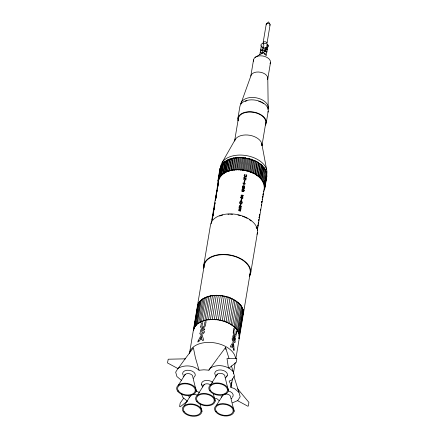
<?xml version="1.0" encoding="UTF-8"?>
<svg xmlns="http://www.w3.org/2000/svg" width="438" height="438" viewBox="0 0 438 438"><rect width="100%" height="100%" fill="white"/><g stroke="black" fill="none" stroke-linecap="round" stroke-linejoin="round"><path stroke-width="0.66" d="M217.785 186.823L217.785 186.019L217.292 188.575L217.401 188.263M261.081 52.96L261.24 52.505M261.475 50.605L261.634 50.151M261.218 53.858L262.088 53.65L262.493 49.702L266.408 50.928L266.123 52.002M264.503 53.6L265.258 53.337M262.357 53.086L263.484 52.418L266.233 55.708L268.001 45.163L267.684 44.818L267.038 45.01L266.463 48.881M261.694 50.211L262.099 49.905M262.893 47.966L262.625 48.295M258.874 219.537L258.655 220.949L258.688 220.582M232.545 402.774L237.823 400.535L240.172 396.719L238.956 392.349L234.505 388.594L230.903 387.406L231.379 384.799M231.499 383.458L231.614 382.111M258.716 220.309L258.77 219.706M261.464 164.622L259.384 177.127L260.539 177.965L260.687 178.682L261.645 179.158L261.798 179.876L262.751 180.352L262.608 181.042L263.375 181.639L263.227 182.328L264.618 184.212L266.649 172.068L265.264 170.179L265.406 169.495L264.64 168.893L264.782 168.208L262.723 166.533L261.464 164.622L258.869 163.281L256.914 161.562L252.14 159.859L251.445 159.229L246.331 158.31L245.433 157.784L244.431 158.008L239.285 157.33L236.493 157.91L235.37 157.702L234.538 158.096L233.416 157.888L231.078 158.934L229.955 158.917L229.353 159.448L228.231 159.427L226.145 171.931L224.814 172.38L224.475 173.021L223.429 173.185L223.09 173.826L222.05 173.99L222 174.691L221.102 175.03L221.059 175.731L220.161 176.071L220.111 176.777L219.219 177.116L221.25 164.967L223.09 163.588L221.059 175.731M228.231 159.427L226.506 160.872L224.081 161.841L222 174.691M257.571 227.557L257.347 228.576M218.064 184.354L218.004 184.836L218.628 182.153L218.507 182.493M203.692 265.642L210.464 225.159A23.789 14.613 9.5 0 1 237.5 214.625A23.789 14.613 9.5 0 1 257.002 234.368M218.272 181.053L217.9 180.735L219.931 168.592L220.615 168.099L220.413 168.663M218.365 182.345L217.993 182.027L218.332 180.002M217.9 180.735L218.584 180.242L218.338 179.531L220.369 167.382L221.059 166.889M204.168 265.713L189.49 353.422A23.302 14.317 9.5 0 1 212.967 342.636A23.302 14.317 9.5 0 1 235.595 358.738M211.171 223.889L218.376 180.812C224.245 161.874 265.702 168.92 264.213 188.937L264.459 189.293L264.015 189.479M218.338 179.531L219.022 179.038L218.776 178.321L220.807 166.177L221.497 165.684M218.458 183.631L218.086 183.319L218.31 181.967M218.584 180.242L218.923 178.222M219.487 174.844L219.712 173.497M197.812 305.105L193.788 329.157A1.615 0.991 9.5 0 0 194.346 328.648M212.912 214.79L212.539 217.018L213.065 215.37L212.726 216.306M216.213 195.069L215.841 197.303L216.367 195.655L216.027 196.585M216.695 192.129L216.635 192.506L217.182 190.798L217.117 191.176M194.899 322.915L195.124 321.58M195.348 320.244L195.572 318.908M195.797 317.572L196.021 316.236M196.24 314.9L196.465 313.564M196.689 312.228L196.914 310.892M197.138 309.556L197.363 308.221M216.936 191.674L216.503 193.864L216.629 193.525M219.022 179.038L219.252 177.686M198.6 303.709A1.615 0.991 9.5 0 1 198.239 303.923L194.215 327.974A1.615 0.991 9.5 0 0 194.779 327.465M213.301 213.925L213.366 213.547L212.972 214.828M216.602 194.209L216.662 193.831L216.273 195.113M218.776 178.321L219.465 177.828L219.69 176.481M242.833 314.331A1.615 0.991 9.5 0 0 242.991 314.67C245.165 305.812 235.524 299.559 228.253 297.117C218.496 294.232 205.521 293.942 198.671 302.74L194.647 326.792L193.355 330.34A1.615 0.991 9.5 0 0 193.716 330.121M220.161 176.071L222.192 163.927M220.111 176.777L222.143 164.628L221.705 165.115M195.425 326.414A1.615 0.991 9.5 0 0 195.572 325.768L199.597 301.722A1.615 0.991 9.5 0 0 200.522 300.698A1.615 0.991 9.5 0 0 201.447 299.68A1.615 0.991 9.5 0 0 202.799 298.891A1.615 0.991 9.5 0 0 204.152 298.103A1.615 0.991 9.5 0 0 205.51 297.314A1.615 0.991 9.5 0 0 207.201 296.811A1.615 0.991 9.5 0 0 208.893 296.307A1.615 0.991 9.5 0 0 210.59 295.803A1.615 0.991 9.5 0 0 212.507 295.623A1.615 0.991 9.5 0 0 214.423 295.442A1.615 0.991 9.5 0 0 216.339 295.256A1.615 0.991 9.5 0 0 218.343 295.404A1.615 0.991 9.5 0 0 220.352 295.557A1.615 0.991 9.5 0 0 222.362 295.705A1.615 0.991 9.5 0 0 224.327 296.176A1.615 0.991 9.5 0 0 226.287 296.646A1.615 0.991 9.5 0 0 228.253 297.117A1.615 0.991 9.5 0 0 230.038 297.884A1.615 0.991 9.5 0 0 231.822 298.645A1.615 0.991 9.5 0 0 233.607 299.406A1.615 0.991 9.5 0 0 235.096 300.402A1.615 0.991 9.5 0 0 236.58 301.404A1.615 0.991 9.5 0 0 238.064 302.406A1.615 0.991 9.5 0 0 239.148 303.572A1.615 0.991 9.5 0 0 240.232 304.744A1.615 0.991 9.5 0 0 241.316 305.916A1.615 0.991 9.5 0 0 241.924 307.175A1.615 0.991 9.5 0 0 242.537 308.434L238.513 332.48A1.615 0.991 9.5 0 1 238.119 332.212M221.102 175.03L223.134 162.887L224.032 162.547L223.402 163.237M195.572 325.768A1.615 0.991 9.5 0 0 196.498 324.75L200.522 300.698M197.439 324.065A1.615 0.991 9.5 0 0 197.418 323.726L201.447 299.68M223.09 173.826L225.127 161.677M223.429 173.185L225.46 161.036M202.799 298.891L198.775 322.937A1.615 0.991 9.5 0 0 199.717 322.724M224.475 173.021L226.506 160.872M224.814 172.38L226.846 160.231M200.007 322.467A1.615 0.991 9.5 0 0 200.128 322.149L204.152 298.103M225.86 172.216L227.891 160.067M195.102 326.649A1.615 0.991 9.5 0 1 194.647 326.792L197.418 323.726L201.485 321.361L205.51 297.314M226.194 171.576L227.317 171.597L229.353 159.448M227.317 171.597L227.924 171.061L229.955 158.917M202.526 321.317A1.615 0.991 9.5 0 0 203.177 320.862L207.201 296.811M227.924 171.061L229.047 171.083L231.078 158.934M237.867 118.523L239.86 106.637A14.355 8.82 9.5 0 1 256.175 100.28A14.355 8.82 9.5 0 1 267.946 112.194M229.047 171.083L229.654 170.546L231.686 158.403M234.626 140.844L238.349 118.599M204.218 320.813A1.615 0.991 9.5 0 0 204.869 320.359L208.893 296.307M229.654 170.546L230.777 170.568L232.808 158.425M230.777 170.568L231.379 170.037L233.416 157.888M200.128 322.149A1.615 0.991 9.5 0 0 201.485 321.361L206.566 319.855L210.59 295.803M231.379 170.037L232.507 170.24L234.538 158.096M232.507 170.24L233.339 169.845L235.37 157.702M207.628 319.986A1.615 0.991 9.5 0 0 208.483 319.669L212.507 295.623M233.339 169.845L234.461 170.054L236.493 157.91M267.93 109.385A13.874 8.519 9.5 0 0 256.553 97.877A13.874 8.519 9.5 0 0 240.791 104.02L250.821 76.059L253.531 59.875M234.461 170.054L235.294 169.659L237.325 157.516M208.483 319.669A1.615 0.991 9.5 0 0 210.399 319.488L214.423 295.442M235.294 169.659L236.416 169.867L238.447 157.718M236.416 169.867L237.248 169.473L239.285 157.33M211.943 319.516A1.615 0.991 9.5 0 0 212.31 319.307L216.339 295.256M237.248 169.473L238.294 169.851L240.331 157.707M238.294 169.851L239.301 169.626L241.333 157.483M213.859 319.587A1.615 0.991 9.5 0 0 214.319 319.455L218.343 295.404M239.301 169.626L240.347 170.004L242.378 157.855M259.805 54.684L261.327 45.974L262.159 46.105L261.683 46.483M214.319 319.455A1.615 0.991 9.5 0 0 216.328 319.603L220.352 295.557M240.347 170.004L241.349 169.78L243.38 157.631M266.216 24.205L263.129 42.661A1.966 1.205 9.5 0 1 265.231 41.769A1.966 1.205 9.5 0 1 267.01 43.269L270.098 24.813M241.349 169.78L242.395 170.158L244.431 158.008M263.052 47.512C264.503 47.194 263.61 41.468 262.986 43.904M204.869 320.359A1.615 0.991 9.5 0 0 206.566 319.855L212.31 319.307L218.338 319.751L222.362 295.705M242.395 170.158L243.402 169.933L245.433 157.784M259.433 176.771L256.832 175.424L254.883 173.711L250.103 172.008L249.414 171.378L244.3 170.453L246.331 158.31M264.995 50.523L265.587 47.375L266.419 47.507L266.063 47.895M220.708 320.49A1.615 0.991 9.5 0 1 220.303 320.227L224.327 296.176M245.406 170.415L247.437 158.266M246.304 170.935L248.335 158.791M221.206 320.671A1.615 0.991 9.5 0 0 222.263 320.698L226.287 296.646M247.41 170.897L249.441 158.748M248.308 171.417L250.344 159.268M224.957 321.727A1.615 0.991 9.5 0 1 224.229 321.169L228.253 297.117M249.414 171.378L251.445 159.229M250.103 172.008L252.14 159.859M228.099 323.003A1.615 0.991 9.5 0 1 227.798 322.691A1.615 0.991 9.5 0 1 226.013 321.93L230.038 297.884M251.237 172.156L253.268 160.007M251.927 172.786L253.963 160.636M270.503 62.525L267.793 78.714L268.198 108.301M227.798 322.691L231.822 298.645M253.06 172.933L255.091 160.784M253.75 173.563L255.787 161.414M229.758 323.791A1.615 0.991 9.5 0 1 229.583 323.452L233.607 299.406M254.883 173.711L256.914 161.562M255.321 174.406L257.352 162.263L261.097 164.781M231.242 324.793A1.615 0.991 9.5 0 1 231.072 324.454L235.096 300.402M256.4 174.729L258.431 162.586M256.832 175.424L258.869 163.281M265.756 122.881L261.924 145.805A13.874 8.519 9.5 0 0 249.83 135.293A13.874 8.519 9.5 0 0 234.62 140.97M266.238 122.958L268.226 111.071M239.192 337.38L238.967 338.716C240.577 334.101 237.358 329.436 234.04 326.452A1.615 0.991 9.5 0 1 232.556 325.45L236.58 301.404M257.916 175.748L259.948 163.604M258.349 176.448L260.386 164.299M236.454 329.464A1.615 0.991 9.5 0 1 236.208 328.79A1.615 0.991 9.5 0 1 235.124 327.624A1.615 0.991 9.5 0 1 234.04 326.452L238.064 302.406M259.581 177.489L261.617 165.34L264.349 168.291L265.056 169.752M235.124 327.624L239.148 303.572M260.539 177.965L262.57 165.816M260.687 178.682L262.723 166.533M236.208 328.79L240.232 304.744M261.645 179.158L263.676 167.015M261.798 179.876L263.829 167.727M237.867 331.884A1.615 0.991 9.5 0 1 237.9 331.221A1.615 0.991 9.5 0 1 237.292 329.962L241.316 305.916M262.608 181.042L264.782 168.208M237.9 331.221L241.924 307.175M263.227 182.328L265.406 169.495M263.851 183.61L266.025 170.782M242.499 309.097A1.615 0.991 9.5 0 0 243.145 309.693L239.121 333.74A1.615 0.991 9.5 0 0 238.88 334.019M264.213 188.575L264.897 188.083L264.377 187.404L264.804 186.796L264.278 186.112L264.711 185.504L264.185 184.82L264.525 182.799M264.749 181.447L264.979 180.1M238.836 338.043A1.615 0.991 9.5 0 1 239.394 337.534A1.615 0.991 9.5 0 1 239.307 336.269A1.615 0.991 9.5 0 1 239.214 335.004L243.238 310.958M257.298 227.738L257.363 227.36M264.278 186.112L264.508 184.765M239.307 336.269L243.331 312.223A1.615 0.991 9.5 0 1 242.926 311.566M257.867 225.444L257.949 224.951M258.168 223.495L258.376 222.258M259.088 218.009L259.296 216.777M263.276 193.18L263.008 194.773M257.763 226.468L258.042 224.793M261.251 205.636L261.437 204.519M262.548 197.927L262.827 196.251M265.165 182.679L265.39 181.332M265.614 179.98L265.844 178.633M264.711 185.504L266.742 173.355L266.216 172.676M231.264 386.141L232.501 378.755M233.399 373.384L235.195 362.637M235.863 358.645L250.213 272.912M257.325 230.415L264.47 187.798M264.804 186.796L266.835 174.647L266.463 174.329M264.459 189.293L265.023 185.92M265.247 184.568L265.477 183.221M265.702 181.869L266.381 177.823M250.689 272.989L257.467 232.512M264.897 188.083L266.934 175.939L266.556 175.622M218.431 183.325L217.867 185.383L218.266 183.15L218.14 183.484M263.2 194.034L263.014 194.976M260.402 209.452L260.479 209.096M259.537 214.79L259.515 214.615M257.341 228.959L257.418 228.565L257.309 228.85M262.554 197.111L262.8 196.021M259.537 215.392L259.745 214.664L259.531 215.616M259.75 214.406L259.46 215.376M257.347 228.362L257.445 227.913L257.325 228.203M264.185 184.82L264.618 184.212M259.674 214.461L259.499 215.031M265.05 51.065L265.067 51.542L265.631 51.739M257.325 228.012L257.495 227.536M262.619 50.458L262.099 50.682M266.435 48.623C267.607 48.333 265.981 49.198 266.518 49.647M215.573 199.662L216.082 197.116L215.337 200.297L215.961 197.648L215.77 198.107M263.742 43.762L263.468 43.981M218.031 185.334L218.146 185.017L217.648 187.59L217.648 186.807M217.357 188.756L217.483 188.422L216.985 190.99L217.106 190.65M216.191 195.605L216.498 194.768L216.126 195.978M214.401 206.424L214.22 206.917L214.768 205.214L214.094 208.274L214.215 207.941M213.487 211.904L213.306 212.403L213.853 210.694L213.175 213.76L213.295 213.421M212.89 215.321L213.196 214.483L212.83 215.699M197.779 306.945A1.615 0.991 9.5 0 0 197.379 306.288L198.671 302.74A1.615 0.991 9.5 0 0 199.597 301.722M262.127 199.449L262.252 199.109M261.754 201.677L261.88 201.343M261.628 202.378L261.951 201.491L261.705 202.361M261.272 204.551L261.398 204.218M260.325 210.388L260.5 209.714M258.989 217.609L259.17 217.111M265.882 51.438L265.981 51.772L262.362 50.578M222.132 162.542L235.283 139.404M209.873 368.812L208.888 370.176L203.862 369.803L199.066 370.263L195.403 357.693L193.393 347.783L185.028 358.99M265.357 50.567L265.97 49.576M208.888 370.176L210.191 368.057C217.483 363.721 227.541 365.401 233.208 371.659L234.423 376.028L232.074 379.845L229.145 381.087L230.667 384.241L230.903 387.406M227.202 375.738L225.575 377.961M178.397 385.073L185.23 374.37M184.146 405.769L190.979 395.06A4.188 2.573 9.5 0 1 197.784 395.755M197.357 395.284L204.19 384.575M210.563 384.799L217.396 374.096M216.312 405.489L223.145 394.786M183.714 398.12L180.193 403.048L179.602 406.519L180.193 406.836L187.442 401.088M210.202 368.358L218.151 357.501M218.54 356.97L225.559 347.509L228.981 358.311M178.315 368.21L185.104 358.875M193.941 377.797L193.41 378.235M231.855 398.213L231.324 398.651M262.565 49.954L262.68 49.669M264.464 54.077L265.362 54.109M267.016 49.625L267.306 49.209L266.994 49.04M266.556 23.647L268.593 21.9L269.918 24.172M217.993 182.027L218.321 181.765M218.086 183.319L218.414 183.057M266.32 172.331L266.649 172.068M266.413 173.618L266.742 173.355M266.507 174.91L266.835 174.647M228.997 368.106L236.246 362.352L236.816 358.946L236.493 358.47M265.067 51.542L264.837 51.914M255.031 57.438L261.229 53.759M224.475 162.055C233.941 155.61 246.775 156.897 256.641 161.781M266.49 52.051L266.912 51.569L266.479 51.35M266.49 176.125L266.934 175.939M261.738 53.611L262.088 53.65M236.416 358.465L226.999 358.514L228.406 367.783M214.39 398.837L216.788 398.607L219.257 400.693M185.263 358.842L168.214 359.209L167.497 362.938L177.899 368.539M261.283 49.521L260.605 50.014L261.448 50.348M260.889 51.876L260.21 52.374L261.053 52.708M216.328 319.603A1.615 0.991 9.5 0 0 218.338 319.751L224.229 321.169L229.583 323.452L234.04 326.452M262.384 47.518L262.116 48.01M262.351 52.571L264.76 53.359L264.672 53.896M263.134 47.37C261.716 48.3 265.817 49.729 266.244 49.275M244.3 170.453L243.402 169.933M267.355 45.355L267.038 45.01M237.538 400.655L247.941 406.261L248.351 405.933L248.921 402.407L237.549 388.736M219.931 168.592L220.303 168.904M199.066 370.263C193.53 365.183 184.464 364.558 178.031 368.336L175.682 372.147L176.897 376.521L181.343 380.277M187.092 400.967L182.641 397.211L181.775 394.09M215.71 376.417L214.746 373.4M221.458 397.107L221.108 396.532M202.504 386.902L201.584 384.285M183.549 376.691L183.194 376.116M189.293 397.386L188.515 395.279M263.775 190.147L264.021 190.497M263.337 191.351L263.577 191.707M221.25 164.967L221.497 165.323M220.807 166.177L221.053 166.528M220.369 167.382L220.615 167.738M219.219 177.116L219.465 177.828M265.264 170.179L266.173 172.068M231.395 365.938L233.208 371.659M233.925 376.461L238.956 392.349M224.081 161.841L224.179 162.208M223.134 162.887L223.238 163.254M234.095 411.342L230.689 397.266A4.188 2.573 9.5 0 0 226.906 394.074A4.188 2.573 9.5 0 0 222.416 395.974M228.346 390.652L224.94 376.576A4.188 2.573 9.5 0 0 221.157 373.379A4.188 2.573 9.5 0 0 216.668 375.284M213.279 393.455L215.14 401.131M200.073 403.94L201.929 411.616M196.186 390.926L192.775 376.85A4.188 2.573 9.5 0 0 188.992 373.652A4.188 2.573 9.5 0 0 184.502 375.558M261.754 143.544L266.605 169.495M225.559 347.509L225.871 349.502M226.013 321.93A1.615 0.991 9.5 0 1 225.471 321.886M224.229 321.169A1.615 0.991 9.5 0 1 222.263 320.698M219.652 216.027A23.302 14.317 9.5 0 1 222.811 215.042M227.941 214.275A23.302 14.317 9.5 0 1 229.244 214.215M230.558 214.204A23.302 14.317 9.5 0 1 232.567 214.281M237.922 215.02A23.302 14.317 9.5 0 1 240.544 215.677M242.438 216.279A23.302 14.317 9.5 0 1 247.174 218.354M249.534 219.772A23.302 14.317 9.5 0 1 251.138 220.949M256.11 227.004A23.302 14.317 9.5 0 1 256.706 228.641M261.223 46.286A3.783 2.327 9.5 0 1 264.941 43.335A3.783 2.327 9.5 0 1 267.7 47.293M267.038 47.682A3.783 2.327 9.5 0 1 266.216 47.923M265.28 48.016A3.783 2.327 9.5 0 1 263.347 47.709M262.477 47.342A3.783 2.327 9.5 0 1 261.754 46.855M220.757 167.338A23.302 14.317 9.5 0 1 245.822 155.506A23.302 14.317 9.5 0 1 266.627 174.505M239.214 335.004A1.615 0.991 9.5 0 1 238.929 334.692M210.924 319.609A1.615 0.991 9.5 0 1 210.399 319.488M203.719 320.895A1.615 0.991 9.5 0 1 203.177 320.862M202.022 321.399A1.615 0.991 9.5 0 1 201.485 321.361M207.092 319.975A1.615 0.991 9.5 0 1 206.566 319.855M197.741 306.074A1.615 0.991 9.5 0 1 197.379 306.288M204.108 267.596A23.302 14.317 9.5 0 1 229.654 255.212A23.302 14.317 9.5 0 1 249.518 275.327M203.697 268.215A23.789 14.613 9.5 0 1 230.213 255.009A23.789 14.613 9.5 0 1 249.37 276.608M190.251 396.248A4.188 2.573 9.5 0 1 190.623 395.41M198.671 302.74A1.615 0.991 9.5 0 1 198.803 303.414M266.392 24.846A1.966 1.205 9.5 0 1 268.324 23.313A1.966 1.205 9.5 0 1 269.753 25.371M237.292 329.962A1.615 0.991 9.5 0 1 236.816 329.754M214.806 372.962A6.406 3.931 9.5 0 1 223.292 370.444A6.406 3.931 9.5 0 1 226.342 376.757M203.456 385.763A4.188 2.573 9.5 0 1 206.517 383.798A4.188 2.573 9.5 0 1 210.996 385.276M232.556 325.45A1.615 0.991 9.5 0 1 231.576 325.095M231.072 324.454A1.615 0.991 9.5 0 1 230.087 324.093M229.583 323.452A1.615 0.991 9.5 0 1 228.526 323.255M198.239 303.923A1.615 0.991 9.5 0 1 198.376 304.596M196.947 324.607A1.615 0.991 9.5 0 1 196.498 324.75M238.387 120.286A13.874 8.519 9.5 0 1 253.219 112.298A13.874 8.519 9.5 0 1 265.264 124.491M250.821 76.059A8.59 5.278 9.5 0 1 260.769 72.292A8.59 5.278 9.5 0 1 267.536 79.601M212.797 319.505A1.615 0.991 9.5 0 1 212.31 319.307M198.649 323.255A1.615 0.991 9.5 0 1 197.418 323.726M253.635 61.271A8.59 5.278 9.5 0 1 262.74 55.971A8.59 5.278 9.5 0 1 270.027 63.833M238.726 333.471A1.615 0.991 9.5 0 1 238.475 333.143M202.175 385.528A6.406 3.931 9.5 0 1 204.645 380.699A6.406 3.931 9.5 0 1 212.994 382.566M243.418 313.488A1.615 0.991 9.5 0 1 243.331 312.223M242.86 313.997A1.615 0.991 9.5 0 1 243.063 313.701M242.904 309.973A1.615 0.991 9.5 0 1 243.145 309.693M238.042 120.861A14.355 8.82 9.5 0 1 253.263 112.002A14.355 8.82 9.5 0 1 265.439 125.142M220.303 320.227A1.615 0.991 9.5 0 1 218.338 319.751M245.176 101.37A13.874 8.519 9.5 0 1 246.933 100.762M258.716 101.255A13.874 8.519 9.5 0 1 261.409 102.355M262.482 102.935A13.874 8.519 9.5 0 1 263.577 103.642M195.901 391.139A6.406 3.931 9.5 0 1 199.345 392.678M228.067 390.866A6.406 3.931 9.5 0 1 232.091 397.447M183.221 375.317A6.406 3.931 9.5 0 1 189.506 370.329A6.406 3.931 9.5 0 1 194.176 377.03M212.134 219.476L212.808 216.711L212.134 219.476M214.456 205.575L215.135 202.81L214.456 205.575M234.078 349.19L234.067 350.718L233.361 349.77L233.235 348.144L231.707 346.491L231.176 347.416L230.24 346.567L232.781 342.565L233.602 343.447L234.078 349.19M233.427 336.942L235.228 340.873L235.113 342.341L234.62 342.751L233.076 341.591L232.249 339.839L232.151 338.371L232.923 339.078L233.273 340.644L234.363 341.333L234.352 340.425L232.726 337.315L232.972 335.607L233.914 335.782L234.949 336.97L235.518 339.45L234.741 338.662C234.905 338.01 234.056 336.346 233.427 336.942M240.862 209.638C236.81 207.689 244.07 212.934 238.595 210.492C243.462 211.795 235.31 208.231 240.528 209.118A0.805 0.63 20 0 1 240.862 209.638M243.189 195.737C239.137 193.788 246.397 199.033 240.922 196.591C245.789 197.894 237.637 194.33 242.855 195.217A0.805 0.63 20 0 1 243.189 195.737M200.746 326.808L200.812 327.651L201.595 328.166L204.469 327.137L205.302 325.981L206.123 321.601L204.918 321.963L204.19 326.009L202.986 327.011L202.225 327.038L201.945 326.6L202.564 322.664L201.354 323.02L200.746 326.808M204.716 329.234L204.705 329.584L203.484 329.989L203.259 329.475C199.279 330.57 202.799 330.559 204.387 331.073C205.34 333.438 199.931 336.203 199.646 333.143L200.839 332.688L201.135 333.373C205.537 332.135 202.148 332.037 200.281 331.352C199.843 329.36 203.818 327.17 204.716 329.234M233.24 332.081C232.994 333.734 234.012 336.083 235.77 336.291L236.909 331.561L236.137 330.723C236.093 338.985 232.381 332.776 234.626 329.097L233.854 328.265L233.24 332.081M214.155 208.324L213.41 211.559L214.155 208.324M244.322 190.459L243.763 191.532L241.781 191.291L242.159 189.057L243.917 189.61L244.322 190.459M214.001 209.025L213.777 210.081L214.001 209.025M243.742 190.366L243.408 191.171L242.406 191.05L242.652 189.572L243.501 189.84L243.742 190.366M244.88 175.753C244.76 177.406 246.977 176.175 246.178 174.806L246.736 174.943C247.59 178.217 242.663 176.99 244.524 174.412L245.083 174.548L244.88 175.753M239.75 202.953L239.69 203.331L240.511 203.528L240.199 205.378L240.763 205.515L241.07 203.665L241.891 203.862L241.957 203.484L239.75 202.953M240.67 197.472L240.604 197.845L241.431 198.047L241.119 199.898L241.677 200.035L241.99 198.179L242.811 198.376L242.876 197.998L240.67 197.472M243.079 183.057L243.019 183.434L243.84 183.631L243.528 185.488L244.092 185.619L244.399 183.768L245.22 183.965L245.285 183.588L243.079 183.057M244.037 177.264L243.665 179.498L244.185 179.618L244.431 178.167L245.307 179.887L245.866 180.023L246.238 177.795L245.718 177.669L245.472 179.158L244.585 177.395L244.037 177.264M239.356 205.778L238.984 208.006L241.092 208.515L241.157 208.138L239.602 207.765L239.706 207.158L241.097 207.497L241.163 207.119L239.767 206.785L239.854 206.287L241.349 206.648L241.415 206.271L239.356 205.778M242.652 186.062L242.28 188.291L244.393 188.8L244.453 188.422L242.904 188.05L243.008 187.442L244.399 187.776L244.464 187.404L243.068 187.07L243.15 186.572L244.65 186.933L244.711 186.555L242.652 186.062M244.382 180.379L244.01 182.608L244.568 182.745L244.946 180.516L244.382 180.379M198.244 340.715L197.719 341.947L198.929 341.487L199.635 340.074L202.022 339.362L202.334 340.474L203.736 340.178L202.186 335.218L200.911 335.601L198.244 340.715M201.316 336.712L200.161 339.023L201.792 338.536L201.316 336.712M232.961 344.301L232.102 345.812L233.147 346.94L232.961 344.301M240.489 201.951L240.177 202.4L239.581 202.257L241.037 200.286L241.628 200.429L242.367 202.925L241.754 202.783L241.601 202.214L240.489 201.951M241.239 200.878L240.725 201.617L241.48 201.798L241.239 200.878M210.585 390.647A8.924 5.48 9.5 0 0 225.855 393.034A8.924 5.48 9.5 0 0 219.345 383.693A8.924 5.48 9.5 0 0 210.585 390.647M209.736 390.811A9.871 6.066 9.5 0 0 226.627 393.45A9.871 6.066 9.5 0 0 219.427 383.119A9.871 6.066 9.5 0 0 209.736 390.811M216.328 411.337A8.924 5.48 9.5 0 0 231.603 413.729A8.924 5.48 9.5 0 0 225.094 404.384A8.924 5.48 9.5 0 0 216.328 411.337M196.525 401.29A9.871 6.066 9.5 0 0 213.416 403.935A9.871 6.066 9.5 0 0 206.216 393.598A9.871 6.066 9.5 0 0 196.525 401.29M183.314 411.775A9.871 6.066 9.5 0 0 200.21 414.414A9.871 6.066 9.5 0 0 193.01 404.082A9.871 6.066 9.5 0 0 183.314 411.775M178.419 390.92A8.924 5.48 9.5 0 0 193.689 393.308A8.924 5.48 9.5 0 0 187.179 383.967A8.924 5.48 9.5 0 0 178.419 390.92M177.571 391.085A9.871 6.066 9.5 0 0 194.461 393.724A9.871 6.066 9.5 0 0 187.261 383.392A9.871 6.066 9.5 0 0 177.571 391.085M197.374 401.131A8.924 5.48 9.5 0 0 212.649 403.518A8.924 5.48 9.5 0 0 206.139 394.173A8.924 5.48 9.5 0 0 197.374 401.131M215.48 411.501A9.871 6.066 9.5 0 0 232.375 414.14A9.871 6.066 9.5 0 0 225.176 403.809A9.871 6.066 9.5 0 0 215.48 411.501M184.168 411.616A8.924 5.48 9.5 0 0 199.438 414.003A8.924 5.48 9.5 0 0 192.928 404.657A8.924 5.48 9.5 0 0 184.168 411.616"/></g></svg>
